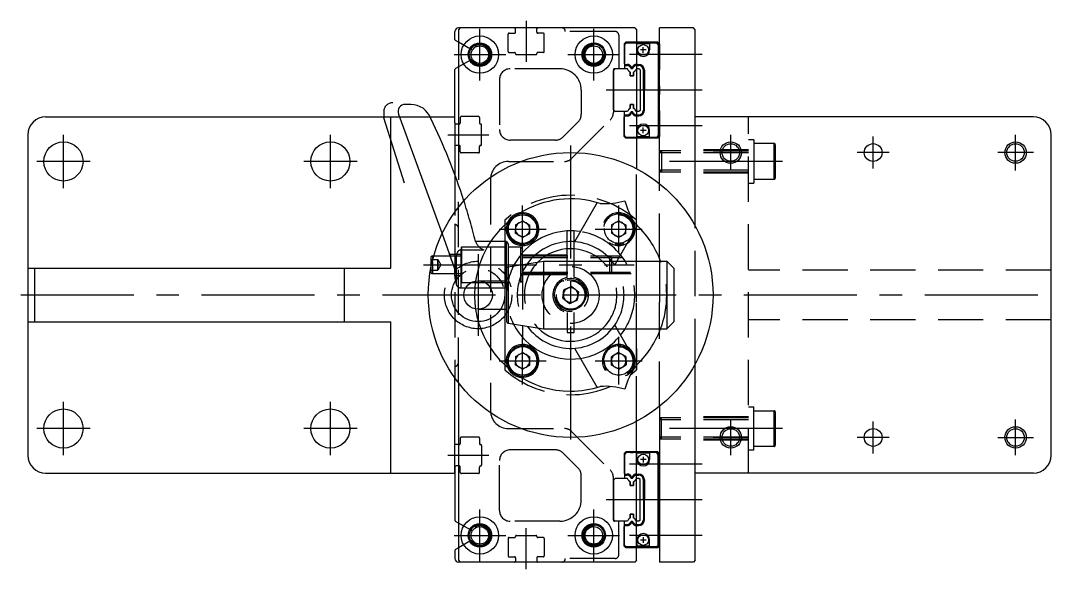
# Model space of a CAD drawing. Extents: x -178 to 323, y -442 to 77.
# Drawn here: x -154.5 to 137, y -77 to 77 of the extents above; entities that cross this region are included whole.
import ezdxf

# ---------------------------------------------------------------- set-up
doc = ezdxf.new("R2010")
doc.units = 0
for name, pattern in [('CENTER', [50.8, 31.75, -6.35, 6.35, -6.35]), ('DASHED', [19.05, 12.7, -6.35]), ('PHANTOM', [63.5, 31.75, -6.35, 6.35, -6.35, 6.35, -6.35])]:
    doc.linetypes.add(name, pattern=pattern)
doc.layers.get('0').update_dxf_attribs({"linetype": 'CONTINUOUS'})
doc.layers.add('CENTER', color=1, linetype='CENTER')

msp = doc.modelspace()

# ---------------------------------------------------------------- linework, layer by layer
at = {"color": 7, "linetype": 'CONTINUOUS'}
for p, q in [((-32.5, 71.71), (-32.5, 74)), ((-31, 75), (-31.5, 74.5)), ((-31, 75), (-31.5, 75)), ((-31.5, 74.5), (-31.5, 32.3)), ((18, 75), (-31, 75)), ((18, 75), (18.5, 74.5)), ((18.5, 74.5), (18.5, 35.46)), ((25, 31.22), (25, 75)), ((33, 75), (25, 75)), ((34.5, 75), (33, 75)), ((35, 74.5), (34.5, 75)), ((35, 19.36), (35, 74.5)), ((-31.5, 70.96), (-32.35, 71.45)), ((24.5, 71), (18.5, 71)), ((24.2, 70.8), (18.5, 70.8)), ((18.6, 70.75), (18.5, 70.75)), ((18.6, 68.8), (18.6, 70.75)), ((22.2, 70.55), (18.6, 70.55)), ((22.2, 70.75), (22.2, 68.8)), ((24.1, 70.75), (22.2, 70.75)), ((24.6, 70.25), (24.1, 70.75)), ((24.7, 70.3), (24.2, 70.8)), ((25, 70.5), (24.5, 71)), ((24.6, 70.25), (24.6, 44.75)), ((24.7, 70.3), (24.7, 44.7)), ((25, 70.5), (25, 63.3)), ((21.2, 68.8), (19.6, 68.8)), ((20.4, 68), (20.4, 69.6)), ((18.51, 64.73), (19.13, 64.73)), ((18.51, 64.73), (18.51, 64.43)), ((18.51, 64.43), (19.13, 64.43)), ((19.13, 64.43), (19.13, 64.73)), ((-32.5, 48.3), (-32.5, 63.29)), ((-31.5, 64.04), (-32.35, 63.55)), ((19.2, 63.5), (18.5, 63.5)), ((19.5, 63.2), (19.2, 63.5)), ((19.5, 63.2), (19.5, 51.8)), ((20.43, 57.5), (20.43, 63.13)), ((20.43, 63.13), (20.73, 63.13)), ((20.73, 63.13), (20.73, 57.5)), ((24.75, 62.9), (25, 63.3)), ((24.75, 62.9), (24.75, 52.1)), ((25, 58.7), (24.75, 59.1)), ((25, 58.7), (25, 56.3)), ((20.43, 57.5), (20.43, 51.87)), ((20.73, 57.5), (20.43, 57.5)), ((20.73, 51.87), (20.73, 57.5)), ((25, 56.3), (24.75, 55.9)), ((-44.92, 53.5), (-46.5, 53.5)), ((-147.5, 50), (-50.5, 50)), ((-50.5, 7.5), (-50.5, 50)), ((-50.5, 50), (-48.08, 50)), ((-48.38, 50.82), (-36.13, 17.16)), ((-39.46, 50), (-32.5, 50)), ((19.2, 51.5), (18.5, 51.5)), ((18.51, 50.57), (19.13, 50.57)), ((18.51, 50.27), (18.51, 50.57)), ((18.51, 50.27), (19.13, 50.27)), ((19.13, 50.57), (19.13, 50.27)), ((19.5, 51.8), (19.2, 51.5)), ((20.43, 51.87), (20.73, 51.87)), ((24.75, 52.1), (25, 51.7)), ((25, 51.7), (25, 44.5)), ((130, 50), (35, 50)), ((-32.5, 48.3), (-32.5, 41.7)), ((-31.5, 48), (-32.2, 48)), ((20.4, 45.4), (20.4, 47)), ((-152.5, 45), (-152.5, 7.5)), ((18.6, 44.25), (18.5, 44.25)), ((24.2, 44.2), (18.5, 44.2)), ((24.5, 44), (18.5, 44)), ((18.6, 46.2), (18.6, 44.25)), ((22.2, 44.45), (18.6, 44.45)), ((21.2, 46.2), (19.6, 46.2)), ((22.2, 44.25), (22.2, 46.2)), ((24.1, 44.25), (22.2, 44.25)), ((24.6, 44.75), (24.1, 44.25)), ((24.7, 44.7), (24.2, 44.2)), ((25, 44.5), (24.5, 44)), ((135, -45), (135, 45)), ((-32.5, 41.7), (-32.5, 35)), ((-31.5, 42), (-32.2, 42)), ((7.47, 25.95), (1.13, 14.96)), ((-15.52, 19.71), (-13.46, 20.86)), ((-13.46, 20.86), (-11.44, 19.64)), ((-18.5, 19.67), (-18.5, 15)), ((-17.74, 18.83), (-18.09, 18.86)), ((-17.74, 18.17), (-18.09, 18.14)), ((-15.52, 19.71), (-15.56, 17.36)), ((-11.48, 17.29), (-11.44, 19.64)), ((-1, 14.97), (-1, 17.97)), ((1, 17.97), (-1, 17.97)), ((1, 14.97), (1, 17.97)), ((18.73, 19.44), (12.99, 9.5)), ((18.5, 9.5), (18.5, 19.04)), ((-18, 15), (-22.45, 15)), ((-18, 7.46), (-18, 15)), ((-18, 15), (-17.5, 14.13)), ((-13.54, 16.14), (-15.56, 17.36)), ((-13.54, 16.14), (-11.48, 17.29)), ((-17.5, 7.96), (-17.5, 14.13)), ((-17.5, 13.5), (-14, 13.5)), ((-14, 13.5), (-13.5, 13)), ((-14, 8.51), (-14, 13.5)), ((-13.5, 8.59), (-13.5, 13)), ((-39.3, 10.5), (-39.3, 7.45)), ((-38.8, 11), (-38.46, 11)), ((-38.8, 11), (-38.8, 9.72)), ((-17.58, 7.95), (-7.67, 9.5)), ((-7.67, 9.5), (-7.67, -9.5)), ((-7.67, 9.5), (27, 9.5)), ((27, 9.5), (27, -9.5)), ((27, 9.5), (29, 7.5)), ((-152.5, 7.5), (-152.5, -7.5)), ((-152.5, 7.5), (-150.67, 7.5)), ((-150.67, 7.5), (-63.52, 7.5)), ((-150.67, 7.5), (-150.67, -7.5)), ((-63.52, 7.5), (-50.5, 7.5)), ((-63.52, -7.5), (-63.52, 7.5)), ((-18, 7.46), (-18, -7.46)), ((-17.58, 7.95), (-17.58, -7.95)), ((29, 7.5), (29, -7.5)), ((-26, 4), (-18, 4)), ((-26, -4), (-18, -4)), ((-18.5, -4), (-18.5, -19.67)), ((-152.5, -7.5), (-152.5, -45)), ((-152.5, -7.5), (-150.67, -7.5)), ((-150.67, -7.5), (-63.52, -7.5)), ((-63.52, -7.5), (-50.5, -7.5)), ((-50.5, -50), (-50.5, -7.5)), ((-17.58, -7.95), (-7.67, -9.5)), ((-13.5, -8.59), (-13.5, -12.45)), ((27, -9.5), (29, -7.5)), ((-7.67, -9.5), (27, -9.5)), ((12.99, -9.5), (18.73, -19.44)), ((-15.52, -17.29), (-15.56, -19.64)), ((-15.52, -17.29), (-13.46, -16.14)), ((-13.46, -16.14), (-11.44, -17.36)), ((-11.48, -19.71), (-11.44, -17.36)), ((1.13, -14.96), (7.47, -25.94)), ((-17.74, -18.17), (-18.09, -18.14)), ((-17.74, -18.83), (-18.09, -18.86)), ((-13.54, -20.86), (-15.56, -19.64)), ((-13.54, -20.86), (-11.48, -19.71)), ((35, -74.5), (35, -19.36)), ((-32.5, -41.7), (-32.5, -23.2)), ((-31.5, -24.53), (-31.5, -74.5)), ((25, -31.22), (25, -75)), ((18.5, -74.5), (18.5, -35.46)), ((-32.5, -50), (-32.5, -41.7)), ((-31.5, -42), (-32.2, -42)), ((24.5, -44), (18.5, -44)), ((24.2, -44.2), (18.5, -44.2)), ((18.6, -44.25), (18.5, -44.25)), ((18.6, -46.2), (18.6, -44.25)), ((22.2, -44.45), (18.6, -44.45)), ((21.2, -46.2), (19.6, -46.2)), ((20.4, -45.4), (20.4, -47)), ((22.2, -44.25), (22.2, -46.2)), ((24.1, -44.25), (22.2, -44.25)), ((24.6, -44.75), (24.1, -44.25)), ((24.7, -44.7), (24.2, -44.2)), ((25, -44.5), (24.5, -44)), ((24.6, -70.25), (24.6, -44.75)), ((24.7, -70.3), (24.7, -44.7)), ((25, -51.7), (25, -44.5)), ((-32.5, -48.3), (-32.5, -63.29)), ((-31.5, -48), (-32.2, -48)), ((35, -74.5), (35, -46.93)), ((-147.5, -50), (-50.5, -50)), ((-50.5, -50), (-32.5, -50)), ((19.2, -51.5), (18.5, -51.5)), ((18.51, -50.27), (19.13, -50.27)), ((18.51, -50.27), (18.51, -50.57)), ((18.51, -50.57), (19.13, -50.57)), ((19.13, -50.57), (19.13, -50.27)), ((19.5, -51.8), (19.2, -51.5)), ((19.5, -63.2), (19.5, -51.8)), ((20.43, -57.5), (20.43, -51.87)), ((20.43, -51.87), (20.73, -51.87)), ((20.73, -51.87), (20.73, -57.5)), ((24.75, -52.1), (25, -51.7)), ((24.75, -62.9), (24.75, -52.1)), ((130, -50), (35, -50)), ((20.43, -57.5), (20.43, -63.13)), ((20.73, -57.5), (20.43, -57.5)), ((20.73, -63.13), (20.73, -57.5)), ((25, -56.3), (24.75, -55.9)), ((25, -58.7), (25, -56.3)), ((25, -58.7), (24.75, -59.1)), ((-31.5, -64.04), (-32.35, -63.55)), ((19.2, -63.5), (18.5, -63.5)), ((19.5, -63.2), (19.2, -63.5)), ((20.43, -63.13), (20.73, -63.13)), ((24.75, -62.9), (25, -63.3)), ((25, -70.5), (25, -63.3)), ((18.51, -64.43), (19.13, -64.43)), ((18.51, -64.73), (18.51, -64.43)), ((18.51, -64.73), (19.13, -64.73)), ((19.13, -64.43), (19.13, -64.73)), ((18.6, -68.8), (18.6, -70.75)), ((21.2, -68.8), (19.6, -68.8)), ((20.4, -68), (20.4, -69.6)), ((22.2, -70.75), (22.2, -68.8)), ((-32.5, -71.71), (-32.5, -74)), ((-31.5, -70.96), (-32.35, -71.45)), ((18.6, -70.75), (18.5, -70.75)), ((24.2, -70.8), (18.5, -70.8)), ((24.5, -71), (18.5, -71)), ((22.2, -70.55), (18.6, -70.55)), ((24.1, -70.75), (22.2, -70.75)), ((24.6, -70.25), (24.1, -70.75)), ((24.7, -70.3), (24.2, -70.8)), ((25, -70.5), (24.5, -71)), ((-31.5, -74.5), (-31, -75)), ((-31, -75), (-31.5, -75)), ((18, -75), (-31, -75)), ((18.5, -74.5), (18, -75)), ((33, -75), (25, -75)), ((34.5, -75), (25, -75)), ((34.5, -75), (33, -75)), ((35, -74.5), (34.5, -75)), ((35, -74.5), (34.5, -75))]:
    msp.add_line(p, q, dxfattribs=at)
at = {"color": 3, "linetype": 'DASHED'}
for p, q in [((-15.8, 75), (-31, 75)), ((-17.6, 68.4), (-17.6, 73.2)), ((-17.3, 73.5), (-15.8, 73.5)), ((-15.5, 73.8), (-15.5, 74.7)), ((-9.5, 73.8), (-9.5, 74.7)), ((-2.5, 75), (-9.2, 75)), ((-7.7, 73.5), (-9.2, 73.5)), ((-7.4, 68.4), (-7.4, 73.2)), ((12.5, 74), (-1.5, 74)), ((13.5, 73), (13.5, 63.5)), ((-28.13, 69.02), (-31.5, 70.96)), ((15.5, 71), (15, 70.5)), ((15, 70.5), (15, 65)), ((15.6, 70.8), (15.1, 70.3)), ((15.6, 70.75), (15.1, 70.25)), ((15.1, 70.3), (15.1, 70.25)), ((15.1, 70.25), (15.1, 64.73)), ((18.5, 71), (15.5, 71)), ((16.8, 70.8), (15.6, 70.8)), ((18.5, 70.75), (15.6, 70.75)), ((16.8, 70.8), (16.8, 70.75)), ((16.8, 70.8), (17.6, 70.8)), ((17.6, 70.8), (17.6, 70.75)), ((18.5, 70.8), (17.6, 70.8)), ((-17.3, 68.1), (-15.8, 68.1)), ((-15.2, 67.5), (-9.8, 67.5)), ((-7.7, 68.1), (-9.2, 68.1)), ((-28.13, 65.98), (-31.5, 64.04)), ((15, 65), (15.1, 64.78)), ((15.1, 64.73), (15.89, 64.73)), ((15.1, 64.73), (15.1, 64.43)), ((15.1, 64.43), (15.89, 64.43)), ((15.1, 64.43), (15.1, 63.5)), ((15.89, 64.73), (15.89, 64.43)), ((-3, 63.5), (-17, 63.5)), ((12.5, 63.5), (12, 63)), ((12, 63.2), (12, 51.24)), ((12, 52), (12, 63)), ((13.5, 63.5), (12.3, 63.5)), ((15.94, 63.5), (12.5, 63.5)), ((16.15, 63.13), (15.94, 63.5)), ((16.7, 61.5), (16.7, 62.61)), ((16.7, 62.53), (16.75, 62.51)), ((17.7, 61.5), (16.7, 61.5)), ((16.75, 62.51), (16.75, 61.55)), ((16.75, 61.55), (17.65, 61.55)), ((17.02, 64.08), (16.76, 63.93)), ((16.76, 63.93), (16.85, 63.77)), ((17.11, 63.92), (16.85, 63.77)), ((17.02, 64.08), (17.11, 63.92)), ((17.12, 63.91), (17.11, 63.92)), ((17.11, 63.92), (17.11, 63.92)), ((17.11, 63.92), (17.12, 63.91)), ((17.38, 64.08), (17.29, 63.92)), ((17.29, 63.92), (17.29, 63.92)), ((17.29, 63.92), (17.55, 63.77)), ((17.38, 64.08), (17.64, 63.93)), ((17.55, 63.77), (17.64, 63.93)), ((17.7, 62.53), (17.65, 62.51)), ((17.65, 61.55), (17.65, 62.51)), ((17.7, 62.61), (17.7, 61.5)), ((18.46, 63.5), (18.25, 63.13)), ((18.5, 63.5), (18.46, 63.5)), ((-20, 60.5), (-20, 46.5)), ((3, 57.5), (3, 50.73)), ((16.7, 53.5), (16.7, 52.39)), ((17.7, 53.5), (16.7, 53.5)), ((16.7, 52.47), (16.75, 52.49)), ((16.75, 52.49), (16.75, 53.45)), ((16.75, 53.45), (17.65, 53.45)), ((17.65, 53.45), (17.65, 52.49)), ((17.7, 52.47), (17.65, 52.49)), ((17.7, 52.39), (17.7, 53.5)), ((-48.08, 50), (-39.46, 50)), ((-31, 49.8), (-31, 48.3)), ((-25.9, 50.1), (-30.7, 50.1)), ((-25.6, 49.8), (-25.6, 48.3)), ((12.5, 51.5), (12, 52)), ((15.94, 51.5), (12.5, 51.5)), ((15, 50), (15.1, 50.22)), ((15, 44.5), (15, 50)), ((15.1, 50.57), (15.1, 51.5)), ((15.1, 50.27), (15.1, 50.57)), ((15.1, 50.57), (15.89, 50.57)), ((15.1, 44.75), (15.1, 50.27)), ((15.1, 50.27), (15.89, 50.27)), ((15.89, 50.27), (15.89, 50.57)), ((16.15, 51.87), (15.94, 51.5)), ((16.76, 51.07), (16.85, 51.23)), ((17.02, 50.92), (16.76, 51.07)), ((17.11, 51.08), (16.85, 51.23)), ((17.02, 50.92), (17.11, 51.08)), ((17.12, 51.09), (17.11, 51.08)), ((17.11, 51.08), (17.12, 51.09)), ((17.11, 51.08), (17.11, 51.08)), ((17.29, 51.08), (17.55, 51.23)), ((17.29, 51.08), (17.29, 51.08)), ((17.38, 50.92), (17.29, 51.08)), ((17.38, 50.92), (17.64, 51.07)), ((17.55, 51.23), (17.64, 51.07)), ((18.46, 51.5), (18.25, 51.87)), ((18.5, 51.5), (18.46, 51.5)), ((50, -50), (50, 50)), ((-31.3, 48), (-31.5, 48)), ((-25, 42.3), (-25, 47.7)), ((2.12, 48.61), (-2.11, 44.38)), ((0.38, 38.38), (11.12, 49.12)), ((15.5, 44), (15, 44.5)), ((15.6, 44.25), (15.1, 44.75)), ((15.1, 44.7), (15.1, 44.75)), ((15.6, 44.2), (15.1, 44.7)), ((18.5, 44), (15.5, 44)), ((18.5, 44.25), (15.6, 44.25)), ((16.8, 44.2), (15.6, 44.2)), ((16.8, 44.2), (16.8, 44.25)), ((16.8, 44.2), (17.6, 44.2)), ((17.6, 44.2), (17.6, 44.25)), ((18.5, 44.2), (17.6, 44.2)), ((-31.3, 42), (-31.5, 42)), ((-31, 40.2), (-31, 41.7)), ((-25.6, 40.2), (-25.6, 41.7)), ((-4.23, 43.5), (-17, 43.5)), ((51.5, 43.61), (50, 43.61)), ((51.5, 43.61), (51.5, 31.41)), ((57.2, 42.51), (51.5, 42.51)), ((57.2, 37.96), (57.2, 42.51)), ((57.5, 42.21), (57.5, 37.94)), ((-25.9, 39.9), (-30.7, 39.9)), ((50, 40.5), (25, 40.5)), ((25, 39.96), (25.54, 40.5)), ((50, 39.96), (25, 39.96)), ((25.54, 40.5), (25.54, 34.5)), ((50, 40.75), (35, 40.75)), ((57.2, 32.51), (57.2, 37.96)), ((57.5, 37.94), (57.5, 32.81)), ((-32.5, 35), (-32.5, 19.85)), ((-17.5, 37.5), (-1.74, 37.5)), ((18.5, 21.14), (18.5, 35.58)), ((50, 35.04), (25, 35.04)), ((25.54, 34.5), (25, 35.04)), ((-31.5, -24.65), (-31.5, 32.3)), ((-22.5, 32.5), (-22.5, -32.5)), ((50, 34.5), (25, 34.5)), ((50, 34.25), (35, 34.25)), ((51.5, 32.51), (57.2, 32.51)), ((25, 10.2), (25, 31.11)), ((50, 31.41), (51.5, 31.41)), ((-18.5, 21.02), (-18.5, 19.67)), ((13.54, 20.86), (11.48, 19.71)), ((13.54, 20.86), (15.56, 19.64)), ((18.5, 19.04), (18.5, 21.02)), ((18.5, 20.33), (18.5, 21.02)), ((-32.5, 19.85), (-32.5, -23.32)), ((11.48, 19.71), (11.44, 17.36)), ((15.52, 17.29), (15.56, 19.64)), ((17.74, 18.83), (18.09, 18.86)), ((17.74, 18.71), (18.09, 18.74)), ((35, -19.36), (35, 19.36)), ((-36.13, 17.16), (-32.12, 6.14)), ((-22.45, 15), (-26.7, 15)), ((-18.5, 15), (-18.5, 4)), ((-1, 4.9), (-1, 14.97)), ((1, 4.9), (1, 14.97)), ((13.46, 16.14), (11.44, 17.36)), ((15.52, 17.29), (13.46, 16.14)), ((-30.86, 12.65), (-30.86, 2.05)), ((-30.86, 12.65), (-24.36, 12.65)), ((-30.86, 12.65), (-24.36, 12.65)), ((-30.66, 13.5), (-30.66, 3.5)), ((-30.66, 3.5), (-30.66, 13.5)), ((-30.66, 13.5), (-17.5, 13.5)), ((-39.3, 10), (-37.3, 10)), ((-39.3, 10), (-37.3, 10)), ((-38.8, 8.5), (-38.8, 9.72)), ((-38.8, 9.33), (-38.8, 6)), ((-38.46, 11), (-30.66, 11)), ((-37.3, 9.25), (-37.3, 10)), ((-37.3, 9.25), (-37.3, 10)), ((-37.3, 9.25), (-37.3, 10)), ((-37.3, 10), (-37.3, 9.25)), ((-37.3, 10), (-36.43, 8.5)), ((-37.3, 8.5), (-37.3, 9.25)), ((-37.3, 7.75), (-37.3, 9.25)), ((-37.3, 9.25), (-37.3, 7.75)), ((-37.3, 9.25), (-37.3, 8.5)), ((-34.07, 11.5), (-30.66, 11.5)), ((-32.62, 7.52), (-34.07, 11.49)), ((-32.12, 10.86), (-32.12, 3.02)), ((-30.66, 5.5), (-30.66, 11.5)), ((-30.66, 6), (-30.66, 11)), ((-13.5, 11.25), (-1, 11.25)), ((-13.5, 11), (14.25, 11)), ((-13.5, 10.57), (14.57, 10.57)), ((11.01, 6), (11.01, 11)), ((11.01, 11), (11.44, 10.57)), ((11.44, 10.57), (11.44, 6.43)), ((12.99, 9.5), (12.39, 8.46)), ((18.5, -2), (18.5, 9.5)), ((25, 10.2), (25, -2)), ((-39.3, 8.5), (-37.3, 8.5)), ((-39.3, 8.5), (-37.3, 8.5)), ((-39.3, 7.45), (-39.3, 7)), ((-39.3, 7), (-39.3, 6.5)), ((-39.3, 7), (-37.3, 7)), ((-39.3, 7), (-37.3, 7)), ((-38.8, 6), (-30.66, 6)), ((-37.3, 7.75), (-37.3, 8.5)), ((-37.3, 8.5), (-37.3, 7.75)), ((-36.43, 8.5), (-37.3, 7)), ((-37.3, 7.75), (-37.3, 7)), ((-37.3, 7), (-37.3, 7.75)), ((-37.3, 7), (-37.3, 7.75)), ((-37.3, 7.75), (-37.3, 7)), ((-32.62, 7.52), (-32.12, 6.14)), ((-32.12, 6.14), (-32.62, 7.52)), ((-32.62, 7.52), (-32.62, 5.5)), ((-18, 2), (-18, 7.46)), ((-17.5, 2.87), (-17.5, 7.96)), ((-14, 3.5), (-14, 8.51)), ((-13.5, 8.59), (-13.5, -8.59)), ((-13.5, 6.53), (-13.5, 8.59)), ((-13.5, 4.05), (-13.5, 6.53)), ((-13.5, 6.43), (16.81, 6.43)), ((-13.5, 6), (16.97, 6)), ((11.02, 6.01), (11.44, 6.43)), ((135, 7), (50, 7)), ((-32.62, 5.5), (-30.66, 5.5)), ((-30.66, 3.5), (-14, 3.5)), ((-18.5, 4), (-18.5, -4)), ((-14, 3.5), (-13.5, 4)), ((-13.5, 5.75), (-1, 5.75)), ((-1.93, 3.79), (-2.08, 4.1)), ((-1.31, 4.04), (-1.42, 4.38)), ((-30.86, 2), (-18, 2)), ((-18, 2), (-17.5, 2.87)), ((-2.18, -0.9), (-1.87, 1.44)), ((0.31, 2.34), (-1.87, 1.44)), ((0.31, 2.34), (2.18, 0.9)), ((2.18, 0.9), (1.87, -1.44)), ((-2.18, -0.9), (-0.31, -2.34)), ((-0.31, -2.34), (1.87, -1.44)), ((18.5, -15), (18.5, -2)), ((25, -31.34), (25, -2)), ((-1, -4.9), (-1, -10.5)), ((1, -10.5), (1, -4.9)), ((12.39, -8.46), (12.99, -9.5)), ((135, -7), (50, -7)), ((-1, -10.5), (1, -10.5)), ((13.46, -16.14), (11.44, -17.36)), ((11.48, -19.71), (11.44, -17.36)), ((15.52, -17.29), (13.46, -16.14)), ((15.52, -17.29), (15.56, -19.64)), ((18.5, -35.46), (18.5, -15)), ((18.5, -15), (18.5, -21.02)), ((18.5, -21.02), (18.5, -15)), ((-18.5, -19.67), (-18.5, -21.02)), ((13.54, -20.86), (11.48, -19.71)), ((13.54, -20.86), (15.56, -19.64)), ((17.74, -18.71), (18.09, -18.74)), ((17.74, -18.83), (18.09, -18.86)), ((18.5, -20.33), (18.5, -21.02)), ((50, -31.4), (51.5, -31.4)), ((51.5, -43.6), (51.5, -31.4)), ((50, -34.5), (25, -34.5)), ((25.54, -34.5), (25, -35.04)), ((25.54, -40.5), (25.54, -34.5)), ((50, -34.25), (35, -34.25)), ((51.5, -32.5), (57.2, -32.5)), ((57.2, -42.5), (57.2, -32.5)), ((57.5, -32.8), (57.5, -42.2)), ((-17.5, -37.5), (-1.74, -37.5)), ((50, -35.04), (25, -35.04)), ((-31, -40.2), (-31, -41.7)), ((-25.9, -39.9), (-30.7, -39.9)), ((-25.6, -40.2), (-25.6, -41.7)), ((0.38, -38.38), (11.12, -49.12)), ((50, -39.96), (25, -39.96)), ((25, -39.96), (25.54, -40.5)), ((50, -40.5), (25, -40.5)), ((50, -40.75), (35, -40.75)), ((-31.3, -42), (-31.5, -42)), ((-25, -42.3), (-25, -47.7)), ((-4.23, -43.5), (-17, -43.5)), ((51.5, -43.6), (50, -43.6)), ((57.2, -42.5), (51.5, -42.5)), ((-20, -60.5), (-20, -46.5)), ((2.12, -48.61), (-2.11, -44.38)), ((15.5, -44), (15, -44.5)), ((15, -44.5), (15, -50)), ((15.6, -44.2), (15.1, -44.7)), ((15.6, -44.25), (15.1, -44.75)), ((15.1, -44.7), (15.1, -44.75)), ((15.1, -44.75), (15.1, -50.27)), ((18.5, -44), (15.5, -44)), ((16.8, -44.2), (15.6, -44.2)), ((18.5, -44.25), (15.6, -44.25)), ((16.8, -44.2), (16.8, -44.25)), ((16.8, -44.2), (17.6, -44.2)), ((17.6, -44.2), (17.6, -44.25)), ((18.5, -44.2), (17.6, -44.2)), ((-31.3, -48), (-31.5, -48)), ((-31, -49.8), (-31, -48.3)), ((-25.6, -49.8), (-25.6, -48.3)), ((-25.9, -50.1), (-30.7, -50.1)), ((3, -57.5), (3, -50.73)), ((12, -63.2), (12, -51.24)), ((12.5, -51.5), (12, -52)), ((12, -52), (12, -63)), ((15.94, -51.5), (12.5, -51.5)), ((15, -50), (15.1, -50.22)), ((15.1, -50.27), (15.1, -50.57)), ((15.1, -50.27), (15.89, -50.27)), ((15.1, -50.57), (15.89, -50.57)), ((15.1, -50.57), (15.1, -51.5)), ((15.89, -50.27), (15.89, -50.57)), ((16.15, -51.87), (15.94, -51.5)), ((16.7, -53.5), (16.7, -52.39)), ((16.7, -52.47), (16.75, -52.49)), ((17.02, -50.92), (16.76, -51.07)), ((16.76, -51.07), (16.85, -51.23)), ((17.11, -51.08), (16.85, -51.23)), ((17.02, -50.92), (17.11, -51.08)), ((17.12, -51.09), (17.11, -51.08)), ((17.11, -51.08), (17.11, -51.08)), ((17.11, -51.08), (17.12, -51.09)), ((17.38, -50.92), (17.29, -51.08)), ((17.29, -51.08), (17.29, -51.08)), ((17.29, -51.08), (17.55, -51.23)), ((17.38, -50.92), (17.64, -51.07)), ((17.55, -51.23), (17.64, -51.07)), ((17.7, -52.47), (17.65, -52.49)), ((17.7, -52.39), (17.7, -53.5)), ((18.46, -51.5), (18.25, -51.87)), ((18.5, -51.5), (18.46, -51.5)), ((17.7, -53.5), (16.7, -53.5)), ((16.75, -52.49), (16.75, -53.45)), ((16.75, -53.45), (17.65, -53.45)), ((17.65, -53.45), (17.65, -52.49)), ((-28.13, -65.98), (-31.5, -64.04)), ((-3, -63.5), (-17, -63.5)), ((12.5, -63.5), (12, -63)), ((13.5, -63.5), (12.3, -63.5)), ((15.94, -63.5), (12.5, -63.5)), ((13.5, -73), (13.5, -63.5)), ((15.1, -64.43), (15.1, -63.5)), ((16.15, -63.13), (15.94, -63.5)), ((16.7, -61.5), (16.7, -62.61)), ((17.7, -61.5), (16.7, -61.5)), ((16.7, -62.53), (16.75, -62.51)), ((16.75, -62.51), (16.75, -61.55)), ((16.75, -61.55), (17.65, -61.55)), ((16.76, -63.93), (16.85, -63.77)), ((17.02, -64.08), (16.76, -63.93)), ((17.11, -63.92), (16.85, -63.77)), ((17.02, -64.08), (17.11, -63.92)), ((17.12, -63.91), (17.11, -63.92)), ((17.11, -63.92), (17.12, -63.91)), ((17.11, -63.92), (17.11, -63.92)), ((17.29, -63.92), (17.55, -63.77)), ((17.29, -63.92), (17.29, -63.92)), ((17.38, -64.08), (17.29, -63.92)), ((17.38, -64.08), (17.64, -63.93)), ((17.55, -63.77), (17.64, -63.93)), ((17.65, -61.55), (17.65, -62.51)), ((17.7, -62.53), (17.65, -62.51)), ((17.7, -62.61), (17.7, -61.5)), ((18.46, -63.5), (18.25, -63.13)), ((18.5, -63.5), (18.46, -63.5)), ((15, -65), (15.1, -64.78)), ((15, -70.5), (15, -65)), ((15.1, -64.43), (15.89, -64.43)), ((15.1, -64.73), (15.1, -64.43)), ((15.1, -70.25), (15.1, -64.73)), ((15.1, -64.73), (15.89, -64.73)), ((15.89, -64.73), (15.89, -64.43)), ((-28.13, -69.02), (-31.5, -70.96)), ((-17.6, -68.4), (-17.6, -73.2)), ((-17.3, -68.1), (-15.8, -68.1)), ((-15.2, -67.5), (-9.8, -67.5)), ((-7.7, -68.1), (-9.2, -68.1)), ((-7.4, -68.4), (-7.4, -73.2)), ((15.5, -71), (15, -70.5)), ((15.6, -70.75), (15.1, -70.25)), ((15.1, -70.3), (15.1, -70.25)), ((15.6, -70.8), (15.1, -70.3)), ((18.5, -71), (15.5, -71)), ((18.5, -70.75), (15.6, -70.75)), ((16.8, -70.8), (15.6, -70.8)), ((16.8, -70.8), (16.8, -70.75)), ((16.8, -70.8), (17.6, -70.8)), ((17.6, -70.8), (17.6, -70.75)), ((18.5, -70.8), (17.6, -70.8)), ((-15.8, -75), (-31, -75)), ((-17.3, -73.5), (-15.8, -73.5)), ((-15.5, -73.8), (-15.5, -74.7)), ((-9.5, -73.8), (-9.5, -74.7)), ((-7.7, -73.5), (-9.2, -73.5)), ((-2.5, -75), (-9.2, -75)), ((12.5, -74), (-1.5, -74))]:
    msp.add_line(p, q, dxfattribs=at)
at = {"color": 3, "linetype": 'PHANTOM'}
for p in [(-52.5, 51.5), (-46.69, 31.4)]:
    msp.add_line(p, (-52.5, 49.74), dxfattribs=at)
at = {"color": 7, "linetype": 'CONTINUOUS'}
for centre, radius in [((-25.5, 67.5), 5.25), ((-25.5, 67.5), 3.3), ((6.5, 67.5), 5.25), ((6.5, 67.5), 3.3), ((20.4, 68.8), 1.5), ((-25.5, 67.5), 2.46), ((6.5, 67.5), 2.46), ((20.4, 46.2), 1.5), ((-142.5, 37.5), 5.5), ((-67.5, 37.5), 5.5), ((45, 40), 2.46), ((85, 40), 2.5), ((125, 40), 2.46), ((0, 0), 40), ((-13.5, 18.5), 4), ((-26, 0), 4), ((-13.5, -18.5), 4), ((-142.5, -37.5), 5.5), ((-67.5, -37.5), 5.5), ((45, -40), 2.46), ((85, -40), 2.5), ((125, -40), 2.46), ((20.4, -46.2), 1.5), ((-25.5, -67.5), 5.25), ((6.5, -67.5), 5.25), ((-25.5, -67.5), 3.3), ((-25.5, -67.5), 2.46), ((6.5, -67.5), 3.3), ((6.5, -67.5), 2.46), ((20.4, -68.8), 1.5)]:
    msp.add_circle(centre, radius, dxfattribs=at)
at = {"color": 3, "linetype": 'CONTINUOUS'}
for centre in [(-25.5, 67.5), (6.5, 67.5), (45, 40), (125, 40), (45, -40), (125, -40), (-25.5, -67.5), (6.5, -67.5)]:
    msp.add_circle(centre, 3, dxfattribs=at)
at = {"color": 3, "linetype": 'DASHED'}
for centre, radius in [((6.5, 67.5), 2.75), ((13.5, 18.5), 4), ((0, 0), 8), ((0, 0), 4.25), ((0, 0), 4), ((13.5, -18.5), 4), ((6.5, -67.5), 2.75)]:
    msp.add_circle(centre, radius, dxfattribs=at)
at = {"color": 3, "linetype": 'PHANTOM'}
for radius in [9.47, 7.47]:
    msp.add_circle((-26, 0), radius, dxfattribs=at)
at = {"color": 7, "linetype": 'CONTINUOUS'}
for centre, radius, start, end in [((-31.5, 74), 1, 90, 180), ((-32.2, 71.71), 0.3, 180, 240), ((20.4, 68.8), 1.8, 180, 0), ((18.51, 63.43), 1.3, 90, 90.2346), ((18.51, 63.43), 1, 90, 90.3049), ((19.13, 63.13), 1.6, 0.0008, 89.9992), ((19.13, 63.13), 1.3, 0, 90), ((-32.2, 63.29), 0.3, 120, 180), ((-46.5, 51.5), 2, 90, 200), ((-44.92, 47.5), 6, 20, 90), ((-147.5, 45), 5, 90, 180), ((18.51, 51.57), 1, 269.6951, 270), ((18.51, 51.57), 1.3, 269.7654, 270), ((19.13, 51.87), 1.3, 270, 0), ((19.13, 51.87), 1.6, 270.0008, 359.9992), ((130, 45), 5, 0, 90), ((-201.26, -28.95), 180, 17.9285, 25.8569), ((-32.2, 48.3), 0.3, 180, 270), ((20.4, 46.2), 1.8, 0, 180), ((-32.2, 41.7), 0.3, 90, 180), ((0, 0), 27, 72.0545, 171.6172), ((9.6, 46.22), 20.57, 266.4435, 286.0069), ((35.5, 31.53), 20.87, 194.1186, 213.3829), ((-13.5, 18.5), 4.6, 155.6427, 96.596), ((-13.5, 18.5), 4.25, 179.0338, 109.4003), ((-13.5, 18.5), 4.25, 142.8384, 179.0338), ((-13.5, 18.5), 2.04, 59.0338, 119.0338), ((-13.5, 18.5), 2.04, 119.0338, 179.0338), ((-13.5, 18.5), 2.04, 179.0338, 239.0338), ((0, 0), 18, 81.1684, 138.5904), ((-13.5, 18.5), 2.04, 299.0338, 359.0338), ((-13.5, 18.5), 2.04, 359.0338, 59.0338), ((13.5, 18.5), 4.6, 301.9231, 358.0769), ((13.5, 18.5), 4.25, 312.7419, 347.2581), ((0, 0), 27, 20.6006, 47.9613), ((-13.5, 18.5), 2.04, 239.0338, 299.0338), ((0, 0), 15, 39.3012, 144.0759), ((0, 0), 13, 46.9581, 134.477), ((-38.8, 10.5), 0.5, 90, 180), ((0, 0), 18, 31.8554, 38.8316), ((-17.5, 7.46), 0.5, 98.885, 180), ((0, 0), 27, 188.3828, 200.4824), ((-17.5, -7.46), 0.5, 180, 261.115), ((0, 0), 18, 207.0757, 278.8316), ((0, 0), 27, 200.4824, 270), ((0, 0), 15, 215.9241, 320.6988), ((0, 0), 13, 225.523, 313.0419), ((0, 0), 18, 321.6069, 328.1446), ((0, 0), 27, 312.0501, 339.3994), ((-13.5, -18.5), 4.6, 263.404, 204.3573), ((-13.5, -18.5), 4.25, 250.5997, 179.0338), ((-13.5, -18.5), 2.04, 119.0338, 179.0338), ((-13.5, -18.5), 2.04, 59.0338, 119.0338), ((-13.5, -18.5), 2.04, 359.0338, 59.0338), ((13.5, -18.5), 4.6, 1.9231, 58.0769), ((13.5, -18.5), 4.25, 12.7419, 47.2581), ((-13.5, -18.5), 4.25, 179.0338, 217.1616), ((-13.5, -18.5), 2.04, 179.0338, 239.0338), ((-13.5, -18.5), 2.04, 239.0338, 299.0338), ((-13.5, -18.5), 2.04, 299.0338, 359.0338), ((35.35, -31.47), 20.7, 146.5143, 165.9496), ((0, 0), 27, 270, 287.9696), ((9.69, -45.27), 19.63, 73.4963, 93.9733), ((-32.2, -41.7), 0.3, 180, 270), ((-147.5, -45), 5, 180, 270), ((20.4, -46.2), 1.8, 180, 0), ((130, -45), 5, 270, 0), ((-32.2, -48.3), 0.3, 90, 180), ((18.51, -51.57), 1.3, 90, 90.2346), ((18.51, -51.57), 1, 90, 90.3049), ((19.13, -51.87), 1.6, 0.0008, 89.9992), ((19.13, -51.87), 1.3, 0, 90), ((-32.2, -63.29), 0.3, 180, 240), ((19.13, -63.13), 1.6, 270.0008, 359.9992), ((19.13, -63.13), 1.3, 270, 0), ((18.51, -63.43), 1, 269.6951, 270), ((18.51, -63.43), 1.3, 269.7654, 270), ((20.4, -68.8), 1.8, 0, 180), ((-32.2, -71.71), 0.3, 120, 180), ((-31.5, -74), 1, 180, 270)]:
    msp.add_arc(centre, radius, start, end, dxfattribs=at)
at = {"color": 3, "linetype": 'DASHED'}
for centre, radius, start, end in [((-17.3, 73.2), 0.3, 90, 180), ((-15.8, 74.7), 0.3, 0, 90), ((-15.8, 73.8), 0.3, 270, 0), ((-9.2, 74.7), 0.3, 90, 180), ((-9.2, 73.8), 0.3, 180, 270), ((-7.7, 73.2), 0.3, 0, 90), ((-2.5, 74), 1, 0, 90), ((12.5, 73), 1, 0, 90), ((-25.5, 67.5), 2.75, 215.6448, 144.3552), ((-27.98, 69.28), 0.3, 240, 324.3552), ((-17.3, 68.4), 0.3, 180, 270), ((-15.8, 67.8), 0.3, 0, 90), ((-15.2, 67.8), 0.3, 180, 270), ((-9.8, 67.8), 0.3, 270, 0), ((-9.2, 67.8), 0.3, 90, 180), ((-7.7, 68.4), 0.3, 270, 0), ((-27.98, 65.72), 0.3, 35.6448, 120), ((15.89, 63.43), 1.3, 30, 90), ((15.89, 63.43), 1, 30, 90), ((18.51, 63.43), 1.3, 90.2346, 150), ((18.51, 63.43), 1, 90.3049, 150), ((-17, 60.5), 3, 90, 180), ((-3, 57.5), 6, 0, 90), ((12.3, 63.2), 0.3, 90, 180), ((17.29, 63.79), 1.32, 210, 243.402), ((17.2, 63.97), 0.4, 210, 330), ((17.11, 63.79), 1.32, 296.598, 330), ((-30.7, 49.8), 0.3, 90, 180), ((-25.9, 49.8), 0.3, 0, 90), ((0, 50.73), 3, 315, 0), ((9, 51.24), 3, 315, 0), ((15.89, 51.57), 1, 270, 330), ((15.89, 51.57), 1.3, 270, 330), ((17.29, 51.21), 1.32, 116.598, 150), ((17.2, 51.03), 0.4, 30, 150), ((18.51, 51.57), 1.3, 210, 269.7654), ((18.51, 51.57), 1, 210, 269.6951), ((17.11, 51.21), 1.32, 30, 63.402), ((-31.3, 48.3), 0.3, 270, 0), ((-25.3, 48.3), 0.3, 180, 270), ((-25.3, 47.7), 0.3, 0, 90), ((-17, 46.5), 3, 180, 270), ((-4.23, 46.5), 3, 270, 315), ((-31.3, 41.7), 0.3, 0, 90), ((-25.3, 41.7), 0.3, 90, 180), ((-25.3, 42.3), 0.3, 270, 0), ((57.2, 42.21), 0.3, 0, 90), ((-30.7, 40.2), 0.3, 180, 270), ((-25.9, 40.2), 0.3, 270, 0), ((-1.74, 40.5), 3, 270, 315), ((-17.5, 32.5), 5, 90, 180), ((57.2, 32.81), 0.3, 270, 0), ((-201.26, -28.95), 180, 14.1431, 17.9285), ((0, 0), 28, 48.6456, 131.3544), ((0, 0), 28, 48.6456, 131.3544), ((-13.5, 18.5), 4.6, 96.596, 155.6427), ((-13.5, 18.5), 4.25, 109.4003, 142.8384), ((13.5, 18.5), 4.6, 358.0769, 301.9231), ((13.5, 18.5), 4.25, 359.0338, 289.4003), ((13.5, 18.5), 2.04, 59.0338, 119.0338), ((-32.8, 18.58), 1.3, 0, 76.6576), ((0, 0), 18, 38.8316, 81.1684), ((13.5, 18.5), 2.04, 119.0338, 179.0338), ((13.5, 18.5), 2.04, 179.0338, 239.0338), ((13.5, 18.5), 2.04, 299.0338, 359.0338), ((13.5, 18.5), 2.04, 359.0338, 59.0338), ((13.5, 18.5), 4.25, 347.2581, 359.0338), ((-22.96, 16.4), 4, 200, 249.5), ((-22.96, 16.4), 4, 200, 249.5), ((-22.96, 16.4), 4, 200.4815, 249.4941), ((13.5, 18.5), 2.04, 239.0338, 299.0338), ((-29.47, 10.72), 2.66, 146.9732, 176.9739), ((-30.81, 11.61), 1.04, 92.8793, 148.133), ((0, 0), 18, 138.5904, 207.0757), ((-10.86, 8.5), 21.39, 173.6791, 186.3201), ((-10.86, 8.5), 21.39, 173.6791, 186.3201), ((0, 0), 15, 144.0759, 215.9241), ((0, 0), 13, 134.477, 225.523), ((0, 0), 13, 313.0419, 46.9581), ((0, 0), 15, 320.6988, 39.3012), ((0, 0), 18, 328.1446, 31.8554), ((0, 0), 27, 339.3994, 20.6006), ((-38.8, 6.5), 0.5, 180, 270), ((-10.86, 8.5), 21.97, 187.848, 194.5701), ((-30.86, 3.3), 1.3, 194.5701, 270), ((0, 0), 27, 171.6172, 188.3828), ((0, 0), 5, 101.537, 78.463), ((0, 0), 4.6, 116.9483, 107.9483), ((0, 0), 2.04, 172.4483, 232.4483), ((0, 0), 2.04, 112.4483, 172.4483), ((0, 0), 2.04, 52.4483, 112.4483), ((0, 0), 2.04, 352.4483, 52.4483), ((0, 0), 2.04, 232.4483, 292.4483), ((0, 0), 2.04, 292.4483, 352.4483), ((0, 0), 18, 278.8316, 321.1684), ((13.5, -18.5), 4.6, 58.0769, 1.9231), ((13.5, -18.5), 4.25, 47.2581, 0.9662), ((13.5, -18.5), 2.04, 120.9662, 180.9662), ((13.5, -18.5), 2.04, 60.9662, 120.9662), ((13.5, -18.5), 2.04, 0.9662, 60.9662), ((-32.8, -18.82), 1.3, 283.3424, 0), ((-13.5, -18.5), 4.6, 204.3573, 263.404), ((13.5, -18.5), 2.04, 180.9662, 240.9662), ((13.5, -18.5), 2.04, 240.9662, 300.9662), ((13.5, -18.5), 2.04, 300.9662, 0.9662), ((13.5, -18.5), 4.25, 0.9662, 12.7419), ((0, 0), 28, 228.6456, 311.3544), ((0, 0), 28, 228.6456, 311.3544), ((-13.5, -18.5), 4.25, 217.1616, 250.5997), ((-17.5, -32.5), 5, 180, 270), ((57.2, -32.8), 0.3, 0, 90), ((-1.74, -40.5), 3, 45, 90), ((-30.7, -40.2), 0.3, 90, 180), ((-25.9, -40.2), 0.3, 0, 90), ((-31.3, -41.7), 0.3, 270, 0), ((-25.3, -41.7), 0.3, 180, 270), ((-25.3, -42.3), 0.3, 0, 90), ((-17, -46.5), 3, 90, 180), ((-4.23, -46.5), 3, 45, 90), ((57.2, -42.2), 0.3, 270, 0), ((-31.3, -48.3), 0.3, 0, 90), ((-25.3, -48.3), 0.3, 90, 180), ((-25.3, -47.7), 0.3, 270, 0), ((0, -50.73), 3, 0, 45), ((9, -51.24), 3, 0, 45), ((-30.7, -49.8), 0.3, 180, 270), ((-25.9, -49.8), 0.3, 270, 0), ((15.89, -51.57), 1.3, 30, 90), ((15.89, -51.57), 1, 30, 90), ((17.29, -51.21), 1.32, 210, 243.402), ((17.2, -51.03), 0.4, 210, 330), ((18.51, -51.57), 1.3, 90.2346, 150), ((18.51, -51.57), 1, 90.3049, 150), ((17.11, -51.21), 1.32, 296.598, 330), ((-3, -57.5), 6, 270, 0), ((-17, -60.5), 3, 180, 270), ((12.3, -63.2), 0.3, 180, 270), ((15.89, -63.43), 1, 270, 330), ((15.89, -63.43), 1.3, 270, 330), ((17.29, -63.79), 1.32, 116.598, 150), ((17.2, -63.97), 0.4, 30, 150), ((18.51, -63.43), 1.3, 210, 269.7654), ((18.51, -63.43), 1, 210, 269.6951), ((17.11, -63.79), 1.32, 30, 63.402), ((-27.98, -65.72), 0.3, 240, 324.3552), ((-25.5, -67.5), 2.75, 215.6448, 144.3552), ((-27.98, -69.28), 0.3, 35.6448, 120), ((-17.3, -68.4), 0.3, 90, 180), ((-15.8, -67.8), 0.3, 270, 0), ((-15.2, -67.8), 0.3, 90, 180), ((-9.8, -67.8), 0.3, 0, 90), ((-9.2, -67.8), 0.3, 180, 270), ((-7.7, -68.4), 0.3, 0, 90), ((-17.3, -73.2), 0.3, 180, 270), ((-15.8, -73.8), 0.3, 0, 90), ((-15.8, -74.7), 0.3, 270, 0), ((-9.2, -73.8), 0.3, 90, 180), ((-9.2, -74.7), 0.3, 180, 270), ((-7.7, -73.2), 0.3, 270, 0), ((-2.5, -74), 1, 270, 0), ((12.5, -73), 1, 270, 0)]:
    msp.add_arc(centre, radius, start, end, dxfattribs=at)
at = {"color": 3, "linetype": 'PHANTOM'}
msp.add_arc((-50, 51.5), 2.5, 90, 180, dxfattribs=at)
at = {"layer": 'CENTER', "color": 1, "linetype": 'CENTER'}
for p, q in [((-12.5, 77), (-12.5, 65.5)), ((-25.5, 60.25), (-25.5, 74.75)), ((6.5, 60.25), (6.5, 74.75)), ((-32.75, 67.5), (-18.25, 67.5)), ((-0.75, 67.5), (13.75, 67.5)), ((37, 67.5), (16.5, 67.5)), ((37, 57.5), (10, 57.5)), ((37, 47.5), (16.5, 47.5)), ((-142.5, 30), (-142.5, 45)), ((-67.5, 30), (-67.5, 45)), ((-34.5, 45), (-23, 45)), ((45, 35), (45, 45)), ((85, 35.5), (85, 44.5)), ((125, 35), (125, 45)), ((0, 42), (0, -42)), ((50, 40), (40, 40)), ((89.5, 40), (80.5, 40)), ((130, 40), (120, 40)), ((-135, 37.5), (-150, 37.5)), ((-60, 37.5), (-75, 37.5)), ((59.5, 37.5), (23, 37.5)), ((-13.5, 11.9), (-13.5, 25.1)), ((13.5, 11.9), (13.5, 25.1)), ((-20.1, 18.5), (-6.9, 18.5)), ((6.9, 18.5), (20.1, 18.5)), ((-26, 11.47), (-26, -11.47)), ((-41.3, 8.5), (17.87, 8.5)), ((-154.5, 0), (137, 0)), ((-13.5, -25.1), (-13.5, -11.9)), ((13.5, -25.1), (13.5, -11.9)), ((-20.1, -18.5), (-6.9, -18.5)), ((6.9, -18.5), (20.1, -18.5)), ((-142.5, -45), (-142.5, -30)), ((-67.5, -45), (-67.5, -30)), ((-135, -37.5), (-150, -37.5)), ((-60, -37.5), (-75, -37.5)), ((59.5, -37.5), (23, -37.5)), ((45, -45), (45, -35)), ((85, -44.5), (85, -35.5)), ((125, -45), (125, -35)), ((50, -40), (40, -40)), ((89.5, -40), (80.5, -40)), ((120, -40), (130, -40)), ((-34.5, -45), (-23, -45)), ((37, -47.5), (16.5, -47.5)), ((37, -57.5), (10, -57.5)), ((25, -57.5), (12, -57.5)), ((-25.5, -74.75), (-25.5, -60.25)), ((6.5, -74.75), (6.5, -60.25)), ((-12.5, -77), (-12.5, -65.5)), ((-32.75, -67.5), (-18.25, -67.5)), ((-0.75, -67.5), (13.75, -67.5)), ((37, -67.5), (16.5, -67.5))]:
    msp.add_line(p, q, dxfattribs=at)

doc.saveas('drawing.dxf')
